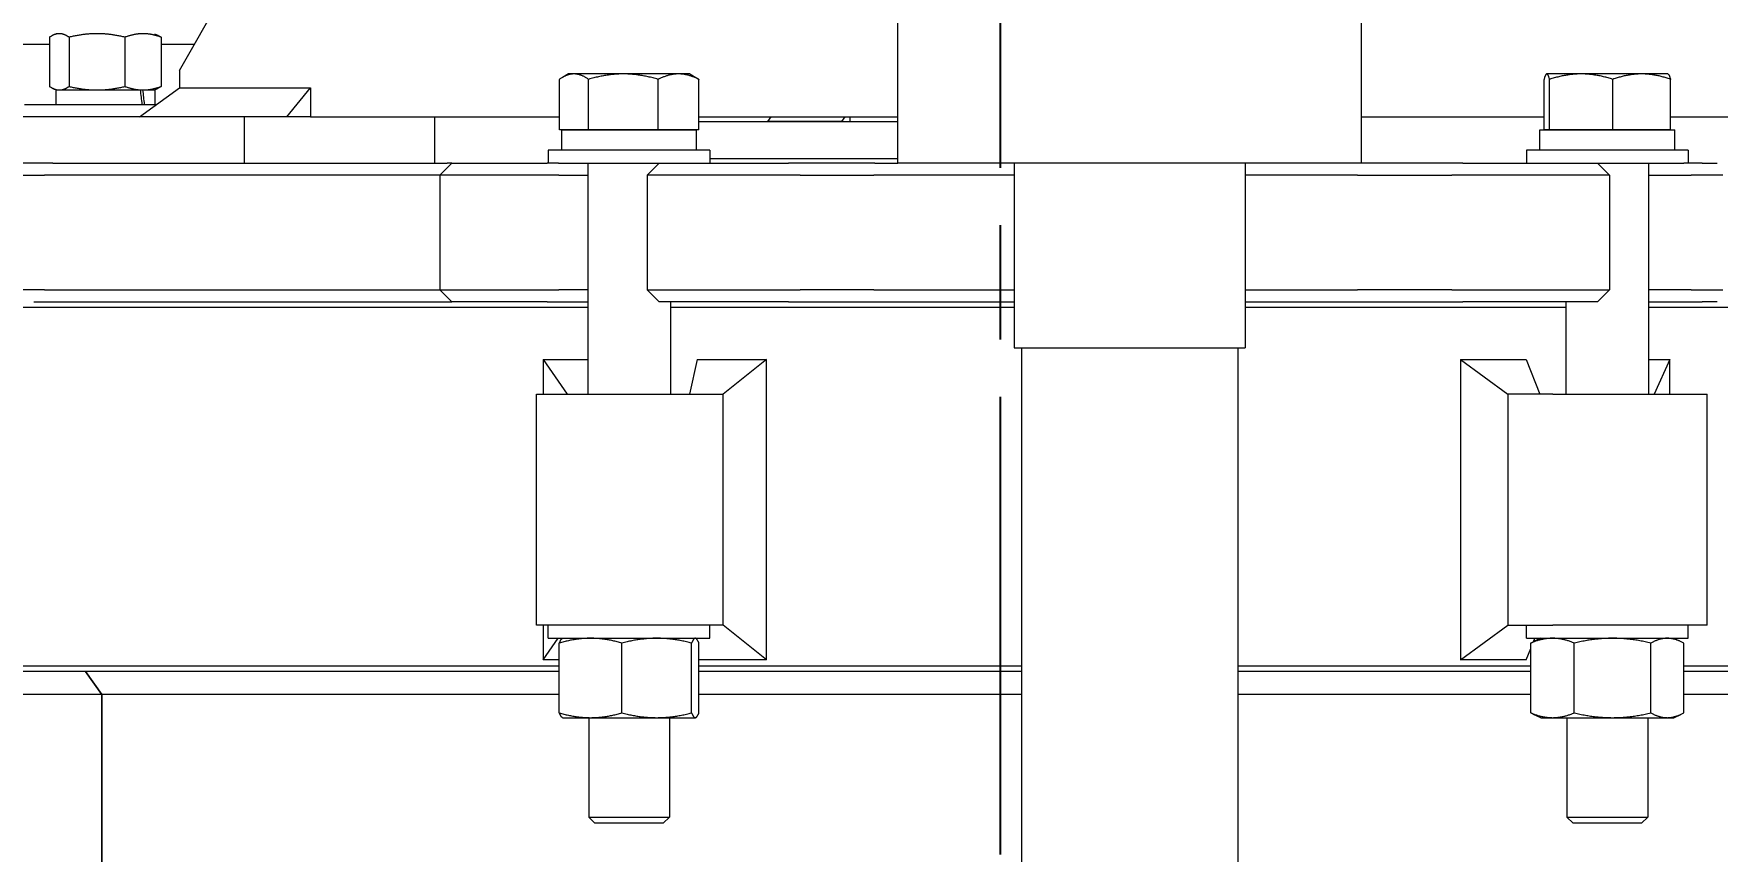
# Model space of a CAD drawing. Header units: inches. Extents: x 14 to 368, y 5 to 236.
# Drawn here: x 270.45 to 288.66, y 106.12 to 114.97 of the extents above; entities that cross this region are included whole.
import ezdxf

# ---------------------------------------------------------------- set-up
doc = ezdxf.new("R2010")
doc.units = ezdxf.units.IN
doc.header["$LTSCALE"] = 11
doc.header["$MEASUREMENT"] = 0
doc.linetypes.add('CHAIN', pattern=[0.7087, 0.4724, -0.0591, 0.1181, -0.0591])
doc.layers.add('Centerline', color=5, linetype='CHAIN', lineweight=25, true_color=0x0000ff)
doc.layers.add('Dimension (ANSI)', color=7, linetype='Continuous', lineweight=25)
doc.layers.add('Visible (ANSI)', color=7, linetype='Continuous', lineweight=50)
doc.styles.add('MEMCOR Medium', font='arial.ttf')
doc.dimstyles.new('Default (ANSI)', dxfattribs={"dimscale": 11, "dimtxt": 0.15, "dimasz": 0.098425, "dimexe": 0.125, "dimexo": 0.0625, "dimgap": 0.031496, "dimtad": 0, "dimtih": 1, "dimtoh": 1, "dimdec": 4, "dimrnd": 1e-08, "dimzin": 3, "dimdsep": 46, "dimlunit": 5, "dimtxsty": 'MEMCOR Medium', "dimcen": 0.09, "dimdle": 0.393701, "dimclrd": 256, "dimclre": 256, "dimclrt": 256, "dimadec": 0, "dimazin": 1, "dimtfac": 0.8, "dimtofl": 0, "dimtmove": 0, "dimatfit": 3, "dimfxl": 1, "dimfrac": 1, "dimtolj": 1, "dimtzin": 4, "dimlwd": -1, "dimlwe": -1, "dimarcsym": 0})

# ---------------------------------------------------------------- blocks, each defined once
blk = doc.blocks.new('*D27')
at = {"layer": 'Defpoints', "color": 0, "transparency": 16777216}
for p in [(228.546, 122.075), (280.408, 122.075), (262.977, 37.444)]:
    blk.add_point(p, dxfattribs=at)
at = {"layer": 'Dimension (ANSI)', "transparency": 16777216}
for p, q in [((279.72, 122.075), (227.171, 122.075)), ((228.546, 120.992), (228.546, 85.395)), ((228.546, 38.526), (228.546, 74.124)), ((262.289, 37.444), (227.171, 37.444))]:
    blk.add_line(p, q, dxfattribs=at)
for points in [[(228.366, 120.992), (228.727, 120.992), (228.546, 122.075)], [(228.366, 38.526), (228.727, 38.526), (228.546, 37.444)]]:
    blk.add_solid(points, dxfattribs=at)
at = {"layer": 'Dimension (ANSI)', "transparency": 16777216, "char_height": 1.65, "attachment_point": 5, "style": 'MEMCOR Medium'}
for s, insert in [('\\A1; \\fArial|b0|i0;84{\\H0.8x;\\S5#8;} in', (228.546, 81.456)), ('\\A1;[2149.6 mm]{\\P\\fArial|b0|i0;SHIPPING HEIGHT\\P\\fArial|b0|i0;REF.}', (228.546, 75.82))]:
    blk.add_mtext(s, dxfattribs=dict(at, insert=insert))

msp = doc.modelspace()

# ---------------------------------------------------------------- linework, layer by layer
at = {"layer": 'Centerline', "ltscale": 0.952448}
msp.add_line((280.907556, 39.265185), (280.907556, 123.343661), dxfattribs=at)
at = {"layer": 'Visible (ANSI)', "linetype": 'Continuous', "lineweight": 18}
for p, q in [((279.795997, 113.56876), (279.795997, 117.56876)), ((284.812105, 113.56876), (284.812105, 117.56876)), ((272.024216, 114.56876), (273.442686, 117.06876)), ((270.690607, 114.96776), (270.655738, 114.9515)), ((271.752607, 114.96776), (271.787476, 114.9515)), ((270.617374, 114.85001), (269.262798, 114.85001)), ((270.617374, 114.929455), (270.617374, 114.397065)), ((270.829281, 114.929455), (270.829281, 114.397065)), ((271.433515, 114.929455), (271.433515, 114.397065)), ((271.82584, 114.929455), (271.82584, 114.397065)), ((272.183794, 114.85001), (271.82584, 114.85001)), ((272.024216, 114.56876), (272.024216, 114.38126)), ((276.134014, 113.928389), (276.134014, 114.473797)), ((276.232096, 114.532389), (276.166794, 114.494687)), ((276.291486, 114.532389), (276.232096, 114.532389)), ((276.825999, 114.532389), (276.291486, 114.532389)), ((276.448958, 113.928389), (276.448958, 114.473797)), ((277.422609, 114.532389), (276.825999, 114.532389)), ((277.203041, 113.928389), (277.203041, 114.473797)), ((277.544096, 114.532389), (277.422609, 114.532389)), ((277.544096, 114.532389), (277.609398, 114.494687)), ((277.642178, 113.928389), (277.642178, 114.473797)), ((286.786736, 113.928389), (286.786736, 114.473797)), ((286.814817, 114.532389), (286.812727, 114.531182)), ((286.816901, 114.532389), (286.814817, 114.532389)), ((287.189108, 114.532389), (286.816901, 114.532389)), ((286.847067, 113.928389), (286.847067, 114.473797)), ((287.843024, 114.532389), (287.189108, 114.532389)), ((287.531149, 113.928389), (287.531149, 114.473797)), ((288.126817, 114.532389), (287.843024, 114.532389)), ((288.126817, 114.532389), (288.128908, 114.531182)), ((288.154899, 113.928389), (288.154899, 114.473797)), ((270.690607, 114.35876), (270.655738, 114.37502)), ((270.685107, 114.35876), (271.601894, 114.35876)), ((270.685107, 114.35876), (270.685107, 114.20276)), ((271.589579, 114.06876), (272.024216, 114.38126)), ((271.601894, 114.35876), (271.624191, 114.35876)), ((271.624191, 114.35876), (271.628415, 114.35876)), ((271.628415, 114.35876), (271.758107, 114.35876)), ((271.752607, 114.35876), (271.787476, 114.37502)), ((271.758107, 114.35876), (271.758107, 114.20276)), ((272.024216, 114.38126), (273.442686, 114.38126)), ((273.185358, 114.06876), (273.442686, 114.38126)), ((273.442686, 114.38126), (273.442686, 114.06876)), ((272.722167, 114.06876), (269.601532, 114.06876)), ((270.346607, 114.20276), (271.775951, 114.20276)), ((273.442686, 114.06876), (272.722167, 114.06876)), ((272.722167, 114.06876), (272.722167, 113.56876)), ((273.442686, 114.06876), (273.185358, 114.06876)), ((273.442686, 114.06876), (276.134014, 114.06876)), ((274.780793, 114.06876), (274.780793, 113.56876)), ((277.642178, 114.06876), (279.795997, 114.06876)), ((278.422075, 114.06876), (278.38672, 114.01876)), ((279.221106, 114.06876), (279.185751, 114.01876)), ((279.277674, 114.06876), (279.277674, 114.01876)), ((279.277674, 114.06876), (279.277674, 114.01876)), ((284.812105, 114.06876), (286.786736, 114.06876)), ((288.154899, 114.06876), (289.260701, 114.06876)), ((276.291486, 113.928389), (276.134014, 113.928389)), ((276.158596, 113.928385), (277.617596, 113.928385)), ((276.158596, 113.709385), (276.158596, 113.928385)), ((276.232096, 113.928389), (276.232096, 113.928385)), ((276.448958, 113.928389), (276.291486, 113.928389)), ((276.825999, 113.928389), (276.448958, 113.928389)), ((277.203041, 113.928389), (276.825999, 113.928389)), ((277.422609, 113.928389), (277.203041, 113.928389)), ((277.642178, 113.928389), (277.422609, 113.928389)), ((277.544096, 113.928389), (277.544096, 113.928385)), ((277.617596, 113.709385), (277.617596, 113.928385)), ((277.642178, 114.01876), (279.795997, 114.01876)), ((279.185751, 114.01876), (278.38672, 114.01876)), ((286.741317, 113.928385), (288.200317, 113.928385)), ((286.741317, 113.709385), (286.741317, 113.928385)), ((286.816901, 113.928389), (286.786736, 113.928389)), ((286.814817, 113.928389), (286.814817, 113.928385)), ((286.847067, 113.928389), (286.816901, 113.928389)), ((287.189108, 113.928389), (286.847067, 113.928389)), ((287.531149, 113.928389), (287.189108, 113.928389)), ((287.843024, 113.928389), (287.531149, 113.928389)), ((288.154899, 113.928389), (287.843024, 113.928389)), ((288.126817, 113.928389), (288.126817, 113.928385)), ((288.200317, 113.709385), (288.200317, 113.928385)), ((277.763096, 113.709385), (276.013096, 113.709385)), ((276.013096, 113.709385), (276.013096, 113.56876)), ((277.763096, 113.709385), (277.763096, 113.56876)), ((288.345817, 113.709385), (286.595817, 113.709385)), ((286.595817, 113.709385), (286.595817, 113.56876)), ((288.345817, 113.709385), (288.345817, 113.56876)), ((270.654052, 113.56876), (269.843953, 113.56876)), ((270.654052, 113.56876), (274.92023, 113.56876)), ((274.971037, 113.56876), (274.841037, 113.43876)), ((274.971037, 113.56876), (274.92023, 113.56876)), ((274.971037, 113.56876), (275.563376, 113.56876)), ((275.563376, 113.56876), (275.84837, 113.56876)), ((275.84837, 113.56876), (276.000536, 113.56876)), ((276.122401, 113.56876), (276.000536, 113.56876)), ((276.122401, 113.56876), (277.213514, 113.56876)), ((276.440596, 113.56876), (276.440596, 111.06876)), ((277.213514, 113.56876), (277.083514, 113.43876)), ((277.213514, 113.56876), (277.307717, 113.56876)), ((277.307717, 113.56876), (277.601099, 113.56876)), ((277.601099, 113.56876), (278.613244, 113.56876)), ((277.763096, 113.61876), (279.795997, 113.61876)), ((278.87929, 113.56876), (278.613244, 113.56876)), ((279.547352, 113.56876), (278.87929, 113.56876)), ((279.547352, 113.56876), (279.795997, 113.56876)), ((280.063106, 113.56876), (279.795997, 113.56876)), ((281.950831, 113.56876), (280.063106, 113.56876)), ((281.054051, 113.56876), (281.054051, 111.56876)), ((283.022219, 113.56876), (281.950831, 113.56876)), ((284.630601, 113.56876), (283.022219, 113.56876)), ((283.554051, 113.56876), (283.554051, 111.56876)), ((284.812105, 113.56876), (284.630601, 113.56876)), ((285.474084, 113.56876), (284.812105, 113.56876)), ((285.908501, 113.56876), (285.474084, 113.56876)), ((285.908501, 113.56876), (287.014268, 113.56876)), ((287.014268, 113.56876), (287.292456, 113.56876)), ((287.292456, 113.56876), (287.3667, 113.56876)), ((287.3667, 113.56876), (287.4967, 113.43876)), ((287.3667, 113.56876), (288.298416, 113.56876)), ((287.918317, 113.56876), (287.918317, 111.06876)), ((288.497405, 113.56876), (288.298416, 113.56876)), ((288.497405, 113.56876), (288.661731, 113.56876)), ((269.918518, 113.43876), (270.561454, 113.43876)), ((274.841037, 113.43876), (270.561454, 113.43876)), ((275.521887, 113.43876), (274.841037, 113.43876)), ((274.841037, 113.43876), (274.841037, 112.19876)), ((275.809093, 113.43876), (275.521887, 113.43876)), ((276.126107, 113.43876), (275.809093, 113.43876)), ((276.126107, 113.43876), (276.405133, 113.43876)), ((276.405133, 113.43876), (276.440596, 113.43876)), ((277.279769, 113.43876), (277.083514, 113.43876)), ((277.083514, 113.43876), (277.083514, 112.19876)), ((277.57543, 113.43876), (277.279769, 113.43876)), ((278.738815, 113.43876), (277.57543, 113.43876)), ((278.738815, 113.43876), (279.00486, 113.43876)), ((279.00486, 113.43876), (279.535068, 113.43876)), ((281.054051, 113.43876), (279.535068, 113.43876)), ((284.770146, 113.43876), (283.554051, 113.43876)), ((284.770146, 113.43876), (285.356264, 113.43876)), ((285.356264, 113.43876), (285.790681, 113.43876)), ((287.061677, 113.43876), (285.790681, 113.43876)), ((287.342026, 113.43876), (287.061677, 113.43876)), ((287.4967, 113.43876), (287.342026, 113.43876)), ((287.4967, 113.43876), (287.4967, 112.19876)), ((287.918317, 113.43876), (287.923971, 113.43876)), ((287.923971, 113.43876), (288.379585, 113.43876)), ((288.72193, 113.43876), (288.379585, 113.43876)), ((270.561454, 112.19876), (269.918518, 112.19876)), ((270.445952, 112.06876), (274.971037, 112.06876)), ((270.561454, 112.19876), (274.841037, 112.19876)), ((274.841037, 112.19876), (275.521887, 112.19876)), ((274.971037, 112.06876), (274.841037, 112.19876)), ((275.563376, 112.06876), (274.971037, 112.06876)), ((275.521887, 112.19876), (275.809093, 112.19876)), ((275.84837, 112.06876), (275.563376, 112.06876)), ((275.809093, 112.19876), (276.126107, 112.19876)), ((276.000536, 112.06876), (275.84837, 112.06876)), ((276.000536, 112.06876), (276.279563, 112.06876)), ((276.405133, 112.19876), (276.126107, 112.19876)), ((276.279563, 112.06876), (276.440596, 112.06876)), ((276.440596, 112.19876), (276.405133, 112.19876)), ((277.083514, 112.19876), (277.279769, 112.19876)), ((277.213514, 112.06876), (277.083514, 112.19876)), ((277.307717, 112.06876), (277.213514, 112.06876)), ((277.279769, 112.19876), (277.57543, 112.19876)), ((277.601099, 112.06876), (277.307717, 112.06876)), ((277.335596, 112.06876), (277.335596, 111.06876)), ((277.57543, 112.19876), (278.738815, 112.19876)), ((278.613244, 112.06876), (277.601099, 112.06876)), ((278.613244, 112.06876), (278.87929, 112.06876)), ((279.00486, 112.19876), (278.738815, 112.19876)), ((278.87929, 112.06876), (279.297919, 112.06876)), ((279.535068, 112.19876), (279.00486, 112.19876)), ((279.297919, 112.06876), (281.054051, 112.06876)), ((279.535068, 112.19876), (281.054051, 112.19876)), ((283.554051, 112.19876), (284.770146, 112.19876)), ((283.554051, 112.06876), (284.985818, 112.06876)), ((285.356264, 112.19876), (284.770146, 112.19876)), ((284.985818, 112.06876), (285.474084, 112.06876)), ((285.790681, 112.19876), (285.356264, 112.19876)), ((285.474084, 112.06876), (285.908501, 112.06876)), ((285.790681, 112.19876), (287.061677, 112.19876)), ((287.014268, 112.06876), (285.908501, 112.06876)), ((287.292456, 112.06876), (287.014268, 112.06876)), ((287.023317, 112.06876), (287.023317, 111.06876)), ((287.061677, 112.19876), (287.342026, 112.19876)), ((287.3667, 112.06876), (287.292456, 112.06876)), ((287.342026, 112.19876), (287.4967, 112.19876)), ((287.3667, 112.06876), (287.4967, 112.19876)), ((287.923971, 112.19876), (287.918317, 112.19876)), ((287.918317, 112.06876), (288.041791, 112.06876)), ((288.379585, 112.19876), (287.923971, 112.19876)), ((288.041791, 112.06876), (288.497405, 112.06876)), ((288.379585, 112.19876), (288.72193, 112.19876)), ((288.661731, 112.06876), (288.497405, 112.06876)), ((276.440596, 112.00626), (268.633624, 112.00626)), ((281.054051, 112.00626), (277.335596, 112.00626)), ((287.023317, 112.00626), (283.554051, 112.00626)), ((294.535016, 112.00626), (287.918317, 112.00626)), ((281.054051, 111.56876), (283.554051, 111.56876)), ((281.134051, 111.56876), (281.134051, 104.06876)), ((283.474051, 111.56876), (283.474051, 104.06876)), ((275.9592, 111.443303), (275.9592, 111.06876)), ((275.9592, 111.443303), (276.440596, 111.443303)), ((275.9592, 111.443303), (276.21673, 111.06876)), ((277.62514, 111.443303), (277.540389, 111.06876)), ((277.62514, 111.443303), (278.373131, 111.443303)), ((278.373131, 111.443303), (277.9071, 111.06876)), ((278.373131, 108.194217), (278.373131, 111.443303)), ((285.884295, 111.443303), (285.884295, 108.194217)), ((285.884295, 111.443303), (286.594338, 111.443303)), ((285.884295, 111.443303), (286.393974, 111.06876)), ((286.594338, 111.443303), (286.741168, 111.06876)), ((287.918317, 111.443303), (288.149236, 111.443303)), ((288.149236, 111.443303), (287.980013, 111.06876)), ((288.149236, 111.06876), (288.149236, 111.443303)), ((275.887691, 111.06876), (277.607876, 111.06876)), ((275.887691, 108.56876), (275.887691, 111.06876)), ((277.607876, 111.06876), (277.9071, 111.06876)), ((277.9071, 108.56876), (277.9071, 111.06876)), ((286.882568, 111.06876), (286.393974, 111.06876)), ((286.393974, 111.06876), (286.393974, 108.56876)), ((286.882568, 111.06876), (288.550587, 111.06876)), ((288.550587, 108.56876), (288.550587, 111.06876)), ((277.607876, 108.56876), (275.887691, 108.56876)), ((275.9592, 108.56876), (275.9592, 108.194217)), ((276.013096, 108.428135), (276.013096, 108.56876)), ((277.9071, 108.56876), (277.607876, 108.56876)), ((277.763096, 108.428135), (277.763096, 108.56876)), ((278.373131, 108.194217), (277.9071, 108.56876)), ((285.884295, 108.194217), (286.393974, 108.56876)), ((286.393974, 108.56876), (286.882568, 108.56876)), ((286.595817, 108.428135), (286.595817, 108.56876)), ((288.550587, 108.56876), (286.882568, 108.56876)), ((288.345817, 108.428135), (288.345817, 108.56876)), ((275.9592, 108.194217), (276.120038, 108.428135)), ((276.013096, 108.428135), (277.763096, 108.428135)), ((276.169096, 108.428135), (276.165853, 108.426623)), ((277.607096, 108.428135), (277.610339, 108.426623)), ((286.595817, 108.428135), (288.345817, 108.428135)), ((286.671318, 108.390583), (286.686039, 108.428135)), ((286.751817, 108.428135), (286.674669, 108.39216)), ((288.189817, 108.428135), (288.266966, 108.39216)), ((276.13303, 107.621002), (276.13303, 108.376268)), ((276.809507, 107.621002), (276.809507, 108.376268)), ((277.564573, 107.621002), (277.564573, 108.376268)), ((277.643162, 107.621002), (277.643162, 108.376268)), ((286.594338, 108.194217), (286.643225, 108.318922)), ((286.643225, 107.621002), (286.643225, 108.376268)), ((287.114288, 107.621002), (287.114288, 108.376268)), ((287.94188, 107.621002), (287.94188, 108.376268)), ((288.298409, 107.621002), (288.298409, 108.376268)), ((268.986423, 108.13126), (276.13303, 108.13126)), ((276.13303, 108.06876), (268.986423, 108.06876)), ((271.184656, 107.81876), (271.007879, 108.06876)), ((271.007881, 108.06876), (271.184658, 107.81876)), ((276.13303, 108.194217), (275.9592, 108.194217)), ((278.373131, 108.194217), (277.643162, 108.194217)), ((277.643162, 108.13126), (281.134051, 108.13126)), ((281.134051, 108.06876), (277.643162, 108.06876)), ((283.474051, 108.13126), (286.643225, 108.13126)), ((286.643225, 108.06876), (283.474051, 108.06876)), ((286.594338, 108.194217), (285.884295, 108.194217)), ((288.298409, 108.13126), (291.563649, 108.13126)), ((291.563649, 108.06876), (288.298409, 108.06876)), ((271.184656, 107.81876), (268.986423, 107.81876)), ((271.184656, 107.818762), (271.184656, 46.06876)), ((271.184656, 107.818762), (271.184656, 107.81876)), ((271.184658, 46.06876), (271.184658, 107.81876)), ((276.13303, 107.81876), (271.184658, 107.81876)), ((281.134051, 107.81876), (277.643162, 107.81876)), ((286.643225, 107.81876), (283.474051, 107.81876)), ((291.517553, 107.81876), (288.298409, 107.81876)), ((276.169096, 107.569135), (276.165853, 107.570647)), ((276.169096, 107.569135), (276.471268, 107.569135)), ((276.450596, 107.569135), (276.450596, 106.4945)), ((276.471268, 107.569135), (277.18704, 107.569135)), ((277.18704, 107.569135), (277.603867, 107.569135)), ((277.325596, 107.569135), (277.325596, 106.4945)), ((277.603867, 107.569135), (277.607096, 107.569135)), ((277.607096, 107.569135), (277.610339, 107.570647)), ((286.751817, 107.569135), (286.674669, 107.60511)), ((286.751817, 107.569135), (286.878756, 107.569135)), ((286.878756, 107.569135), (287.528084, 107.569135)), ((287.033317, 107.569135), (287.033317, 106.4945)), ((287.528084, 107.569135), (288.120145, 107.569135)), ((287.908317, 107.569135), (287.908317, 106.4945)), ((288.120145, 107.569135), (288.189817, 107.569135)), ((288.189817, 107.569135), (288.266966, 107.60511)), ((276.450596, 106.4945), (277.325596, 106.4945)), ((276.518757, 106.428385), (276.450596, 106.4945)), ((277.257435, 106.428385), (276.518757, 106.428385)), ((277.257435, 106.428385), (277.325596, 106.4945)), ((287.033317, 106.4945), (287.908317, 106.4945)), ((287.101478, 106.428385), (287.033317, 106.4945)), ((287.840156, 106.428385), (287.101478, 106.428385)), ((287.840156, 106.428385), (287.908317, 106.4945))]:
    msp.add_line(p, q, dxfattribs=at)
for centre, start_param, end_param in [((271.221607, 114.09217), 1.591776614, 1.64315232), ((271.221607, 114.31335), 1.519067216, 1.570346996)]:
    msp.add_ellipse(centre, major_axis=(0.349954, -3.042283), ratio=0.13366619, start_param=start_param, end_param=end_param, dxfattribs=at)
for points, weights in [([(270.723328, 114.96776), (270.674154, 114.96776), (270.617374, 114.929455)], [1, 1.0379548493, 1]), ([(270.829281, 114.929455), (270.772501, 114.96776), (270.723328, 114.96776)], [1, 1.0379548493, 1]), ([(271.131398, 114.96776), (270.991185, 114.96776), (270.829281, 114.929455)], [1, 1.0379548493, 1]), ([(271.433515, 114.929455), (271.271611, 114.96776), (271.131398, 114.96776)], [1, 1.0379548493, 1]), ([(271.629677, 114.96776), (271.538638, 114.96776), (271.433515, 114.929455)], [1, 1.0379548493, 1]), ([(271.82584, 114.929455), (271.720717, 114.96776), (271.629677, 114.96776)], [1, 1.0379548493, 1]), ([(271.787476, 114.9515), (271.805889, 114.942914), (271.82584, 114.929455)], [1.01710468021, 1.01301589242, 1]), ([(270.617374, 114.397065), (270.674154, 114.35876), (270.723328, 114.35876)], [1, 1.0379548493, 1]), ([(270.723328, 114.35876), (270.772501, 114.35876), (270.829281, 114.397065)], [1, 1.0379548493, 1]), ([(270.829281, 114.397065), (270.991185, 114.35876), (271.131398, 114.35876)], [1, 1.0379548493, 1]), ([(271.131398, 114.35876), (271.271611, 114.35876), (271.433515, 114.397065)], [1, 1.0379548493, 1]), ([(271.433515, 114.397065), (271.538638, 114.35876), (271.629677, 114.35876)], [1, 1.0379548493, 1]), ([(271.629677, 114.35876), (271.720717, 114.35876), (271.82584, 114.397065)], [1, 1.0379548493, 1]), ([(271.82584, 114.397065), (271.805889, 114.383606), (271.787476, 114.37502)], [1, 1.01301589242, 1.01710468021]), ([(276.291486, 114.532389), (276.218403, 114.532389), (276.134014, 114.473797)], [1, 1.0379548493, 1]), ([(276.448958, 114.473797), (276.364569, 114.532389), (276.291486, 114.532389)], [1, 1.0379548493, 1]), ([(276.825999, 114.532389), (276.651014, 114.532389), (276.448958, 114.473797)], [1, 1.0379548493, 1]), ([(277.203041, 114.473797), (277.000985, 114.532389), (276.825999, 114.532389)], [1, 1.0379548493, 1]), ([(277.422609, 114.532389), (277.320707, 114.532389), (277.203041, 114.473797)], [1, 1.0379548493, 1]), ([(277.642178, 114.473797), (277.524512, 114.532389), (277.422609, 114.532389)], [1, 1.0379548493, 1]), ([(277.609398, 114.494687), (277.625387, 114.485455), (277.642178, 114.473797)], [1.011827725, 1.00732912493, 1]), ([(286.816901, 114.532389), (286.802901, 114.532389), (286.786736, 114.473797)], [1, 1.0379548493, 1]), ([(286.847067, 114.473797), (286.830901, 114.532389), (286.816901, 114.532389)], [1, 1.0379548493, 1]), ([(287.189108, 114.532389), (287.030366, 114.532389), (286.847067, 114.473797)], [1, 1.0379548493, 1]), ([(287.531149, 114.473797), (287.34785, 114.532389), (287.189108, 114.532389)], [1, 1.0379548493, 1]), ([(287.843024, 114.532389), (287.698282, 114.532389), (287.531149, 114.473797)], [1, 1.0379548493, 1]), ([(288.154899, 114.473797), (287.987766, 114.532389), (287.843024, 114.532389)], [1, 1.0379548493, 1]), ([(288.128908, 114.531182), (288.140991, 114.524206), (288.154899, 114.473797)], [1.00936784242, 1.03248168778, 1]), ([(276.471268, 108.428135), (276.314291, 108.428135), (276.13303, 108.376268)], [1, 1.0379548493, 1]), ([(276.13303, 108.376268), (276.150583, 108.419502), (276.165853, 108.426623)], [1, 1.03143907358, 1.01079440209]), ([(276.809507, 108.376268), (276.628245, 108.428135), (276.471268, 108.428135)], [1, 1.0379548493, 1]), ([(277.18704, 108.428135), (277.011826, 108.428135), (276.809507, 108.376268)], [1, 1.0379548493, 1]), ([(277.564573, 108.376268), (277.362254, 108.428135), (277.18704, 108.428135)], [1, 1.0379548493, 1]), ([(277.603867, 108.428135), (277.585631, 108.428135), (277.564573, 108.376268)], [1, 1.0379548493, 1]), ([(277.643162, 108.376268), (277.622104, 108.428135), (277.603867, 108.428135)], [1, 1.0379548493, 1]), ([(286.878756, 108.428135), (286.769446, 108.428135), (286.643225, 108.376268)], [1, 1.0379548493, 1]), ([(286.643225, 108.376268), (286.659276, 108.384982), (286.674669, 108.39216)], [1, 1.00618195481, 1.01035011871]), ([(287.114288, 108.376268), (286.988067, 108.428135), (286.878756, 108.428135)], [1, 1.0379548493, 1]), ([(287.528084, 108.428135), (287.33604, 108.428135), (287.114288, 108.376268)], [1, 1.0379548493, 1]), ([(287.94188, 108.376268), (287.720127, 108.428135), (287.528084, 108.428135)], [1, 1.0379548493, 1]), ([(288.120145, 108.428135), (288.037412, 108.428135), (287.94188, 108.376268)], [1, 1.0379548493, 1]), ([(288.298409, 108.376268), (288.202878, 108.428135), (288.120145, 108.428135)], [1, 1.0379548493, 1]), ([(276.165853, 107.570647), (276.150583, 107.577768), (276.13303, 107.621002)], [1.01079440209, 1.03143907358, 1]), ([(276.13303, 107.621002), (276.314291, 107.569135), (276.471268, 107.569135)], [1, 1.0379548493, 1]), ([(276.471268, 107.569135), (276.628245, 107.569135), (276.809507, 107.621002)], [1, 1.0379548493, 1]), ([(276.809507, 107.621002), (277.011826, 107.569135), (277.18704, 107.569135)], [1, 1.0379548493, 1]), ([(277.18704, 107.569135), (277.362254, 107.569135), (277.564573, 107.621002)], [1, 1.0379548493, 1]), ([(277.564573, 107.621002), (277.585631, 107.569135), (277.603867, 107.569135)], [1, 1.0379548493, 1]), ([(277.603867, 107.569135), (277.622104, 107.569135), (277.643162, 107.621002)], [1, 1.0379548493, 1]), ([(286.674669, 107.60511), (286.659276, 107.612287), (286.643225, 107.621002)], [1.01035011871, 1.00618195481, 1]), ([(286.643225, 107.621002), (286.769446, 107.569135), (286.878756, 107.569135)], [1, 1.0379548493, 1]), ([(286.878756, 107.569135), (286.988067, 107.569135), (287.114288, 107.621002)], [1, 1.0379548493, 1]), ([(287.114288, 107.621002), (287.33604, 107.569135), (287.528084, 107.569135)], [1, 1.0379548493, 1]), ([(287.528084, 107.569135), (287.720127, 107.569135), (287.94188, 107.621002)], [1, 1.0379548493, 1]), ([(287.94188, 107.621002), (288.037412, 107.569135), (288.120145, 107.569135)], [1, 1.0379548493, 1]), ([(288.120145, 107.569135), (288.202878, 107.569135), (288.298409, 107.621002)], [1, 1.0379548493, 1])]:
    msp.add_rational_spline(points, weights, degree=2, dxfattribs=at)

# ---------------------------------------------------------------- dimensions: what is measured, and where the dimension line sits
at = {"layer": 'Dimension (ANSI)'}
dim = msp.add_linear_dim(base=(228.546414, 122.07456), p1=(262.976898, 37.44376), p2=(280.407556, 122.07456), angle=90, text=' \\fArial|b0|i0;<> in\\X[2149.6 mm]{\\P\\fArial|b0|i0;SHIPPING HEIGHT\\P\\fArial|b0|i0;REF.}', dimstyle='Default (ANSI)', override={"dimgap": 0.031496, "dimdec": 4, "dimpost": '', "dimtol": 0, "dimlim": 0, "dimtp": 0, "dimtm": 0, "dimtdec": 2, "dimatfit": 1}, dxfattribs=at)
dim.commit()
dim.dimension.update_dxf_attribs({"geometry": '*D27', "text_midpoint": (228.546414, 79.75916), "dimtype": 160})

doc.saveas('drawing.dxf')
